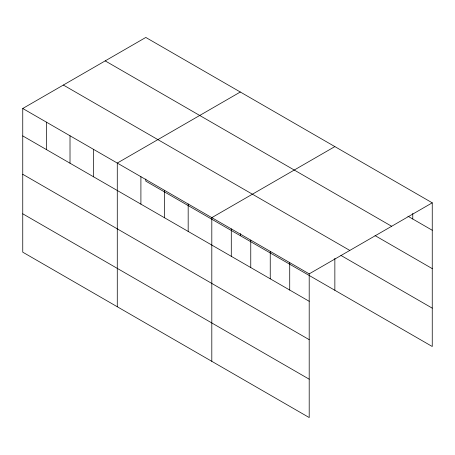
<?xml version="1.0" encoding="UTF-8"?>
<svg xmlns="http://www.w3.org/2000/svg" width="455" height="455" viewBox="0 0 455 455"><rect width="100%" height="100%" fill="white"/><g stroke="black" fill="none" stroke-linecap="round" stroke-linejoin="round"><path stroke-width="0.68" d="M22.75 108.489L309.201 273.87L309.201 417.553L22.75 252.172L22.75 108.489L145.799 37.447L432.25 202.828L432.25 346.511L145.799 181.13L145.799 179.003M240.331 92.018L117.276 163.061L117.276 306.75M334.857 146.595L211.808 217.638L211.808 361.327M309.201 273.87L432.25 202.828M407.902 216.199L432.25 230.258M105.196 60.89L391.641 226.271M375.034 235.588L432.25 268.621M63.359 85.045L349.804 250.426M340.943 255.431L432.25 308.149M22.75 135.92L309.201 301.301M22.75 174.282L309.201 339.663M22.75 213.81L309.201 379.191M412.77 213.384L412.77 219.009M334.857 258.315L334.857 290.284M289.721 262.62L289.721 290.051M270.242 251.376L270.242 278.807M250.762 240.132L250.762 267.563M240.331 233.574L240.331 235.707M231.288 228.882L231.288 256.313M188.177 203.994L188.177 231.424M164.545 190.349L164.545 217.78M140.908 176.705L140.908 204.136M93.645 149.422L93.645 176.853M70.013 135.778L70.013 163.208M46.382 122.133L46.382 149.564"/></g></svg>
